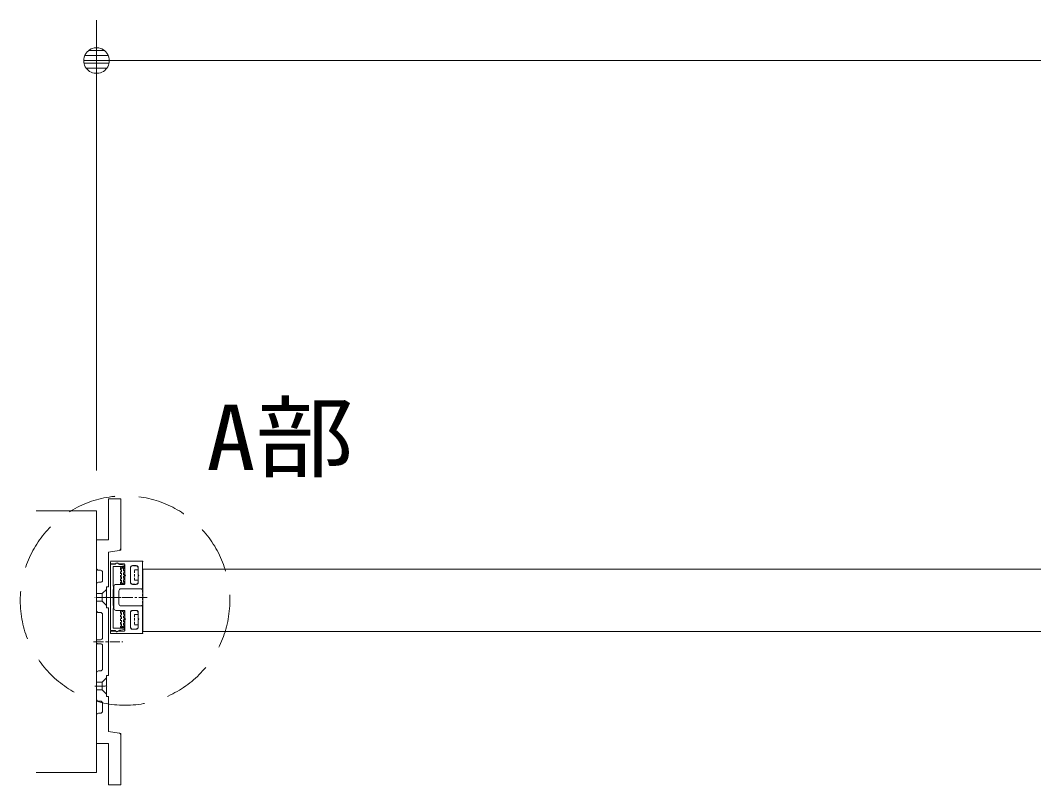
# Model space of a CAD drawing. Units: millimetres, scale not verified. Extents: x -6062 to 6062, y -3045 to 3045.
# Drawn here: x -4760 to -4257, y 1179 to 1558 of the extents above; entities that cross this region are included whole.
import ezdxf
from ezdxf.enums import TextEntityAlignment as Align

# ---------------------------------------------------------------- set-up
doc = ezdxf.new("R2010")
doc.units = ezdxf.units.MM
doc.header["$LTSCALE"] = 20
for name, pattern in [('CHAIN1', [8, 5, -1, 1, -1]), ('DASHED1', [1.8, 1.2, -0.6]), ('DOUBLE_CHAIN1', [8.8, 5, -1, 0.6, -0.6, 0.6, -1])]:
    doc.linetypes.add(name, pattern=pattern)
for name, color, linetype, lineweight in [('0-1_0', 7, 'Continuous', 9), ('0-2_2寸法-1', 7, 'Continuous', 9), ('0-3_2寸法-3', 7, 'Continuous', 9), ('0-4_3一般', 7, 'Continuous', 9)]:
    doc.layers.add(name, color=color, linetype=linetype, lineweight=lineweight)
doc.styles.add('ＭＳ ゴシック', font='')
doc.styles.get('ＭＳ ゴシック').set_extended_font_data('MS Gothic')

# ---------------------------------------------------------------- blocks, each defined once
blk = doc.blocks.new('_Dot')
at = {"layer": '0-1_0'}
for p, q in [((-10, 0), (-20, 0)), ((9.78, 2), (-9.78, 2)), ((7.99, 6), (-7.99, 6)), ((9.16, -3.98), (-9.16, -3.98)), ((6, -7.98), (-6, -7.98))]:
    blk.add_line(p, q, dxfattribs=at)
for points in [[(10, 0), (9.92, 1.25), (9.69, 2.49), (9.3, 3.68), (8.76, 4.82), (8.09, 5.88), (7.29, 6.85), (6.37, 7.71), (5.36, 8.44), (4.26, 9.05), (3.09, 9.51), (1.87, 9.82), (0.63, 9.98), (-0.63, 9.98), (-1.87, 9.82), (-3.09, 9.51), (-4.26, 9.05), (-5.36, 8.44), (-6.37, 7.71), (-7.29, 6.85), (-8.09, 5.88), (-8.76, 4.82), (-9.3, 3.68), (-9.69, 2.49), (-9.92, 1.25), (-10, 0), (0, 0)], [(-10, 0), (-9.92, -1.25), (-9.69, -2.49), (-9.3, -3.68), (-8.76, -4.82), (-8.09, -5.88), (-7.29, -6.85), (-6.37, -7.71), (-5.36, -8.44), (-4.26, -9.05), (-3.09, -9.51), (-1.87, -9.82), (-0.63, -9.98), (0.63, -9.98), (1.87, -9.82), (3.09, -9.51), (4.26, -9.05), (5.36, -8.44), (6.37, -7.71), (7.29, -6.85), (8.09, -5.88), (8.76, -4.82), (9.3, -3.68), (9.69, -2.49), (9.92, -1.25), (10, 0), (0, 0)]]:
    blk.add_lwpolyline(points, close=True, dxfattribs=at)
blk = doc.blocks.new('グループ-8')
at = {"layer": '0-4_3一般', "linetype": 'DASHED1'}
for p, q in [((-58560, 25796.9), (-58242, 25796.9)), ((-58560, 25076.9), (-58560, 25796.9)), ((-58308, 25750.9), (-58342, 25750.9)), ((-58462, 25730.9), (-58462, 25573.9)), ((-58428, 25736.9), (-58456, 25736.9)), ((-58452, 25583.1), (-58452, 25721.7)), ((-58447, 25726.9), (-58446.8, 25726.9)), ((-58446.8, 25726.9), (-58437.2, 25726.9)), ((-58432, 25721.9), (-58432, 25721.7)), ((-58432, 25721.7), (-58432, 25583.1)), ((-58422, 25573.9), (-58422, 25730.9)), ((-58362, 25730.9), (-58362, 25587.9)), ((-58322, 25710.9), (-58308, 25710.9)), ((-58322, 25607.9), (-58322, 25710.9)), ((-58288, 25704.9), (-58288, 25710.9)), ((-58456, 25567.9), (-58428, 25567.9)), ((-58452, 25582.9), (-58452, 25583.1)), ((-58437.2, 25577.9), (-58446.8, 25577.9)), ((-58437, 25577.9), (-58437.2, 25577.9)), ((-58342, 25567.9), (-58308, 25567.9)), ((-58308, 25607.9), (-58322, 25607.9)), ((-58288, 25607.9), (-58308, 25607.9)), ((-58288, 25607.9), (-58288, 25613.9)), ((-58288, 25587.9), (-58288, 25607.9)), ((-58462, 25299.9), (-58462, 25142.9)), ((-58428, 25305.9), (-58456, 25305.9)), ((-58452, 25152.1), (-58452, 25290.7)), ((-58447, 25295.9), (-58446.8, 25295.9)), ((-58446.8, 25295.9), (-58437.2, 25295.9)), ((-58432, 25290.9), (-58432, 25290.7)), ((-58432, 25290.7), (-58432, 25152.1)), ((-58422, 25142.9), (-58422, 25299.9)), ((-58362, 25285.9), (-58362, 25142.9)), ((-58308, 25305.9), (-58342, 25305.9)), ((-58308, 25265.9), (-58322, 25265.9)), ((-58322, 25265.9), (-58322, 25162.9)), ((-58288, 25259.9), (-58288, 25265.9)), ((-58452, 25151.9), (-58452, 25152.1)), ((-58322, 25162.9), (-58308, 25162.9)), ((-58288, 25162.9), (-58308, 25162.9)), ((-58288, 25162.9), (-58288, 25168.9)), ((-58288, 25142.9), (-58288, 25162.9)), ((-58456, 25136.9), (-58428, 25136.9)), ((-58437.2, 25146.9), (-58446.8, 25146.9)), ((-58437, 25146.9), (-58437.2, 25146.9)), ((-58342, 25122.9), (-58308, 25122.9))]:
    blk.add_line(p, q, dxfattribs=at)
at = {"layer": '0-4_3一般'}
for p, q in [((-58560, 25766.9), (-58510, 25766.9)), ((-58560, 25106.9), (-58560, 25766.9)), ((-58554, 25796.9), (-58244, 25796.9)), ((-58495, 25775.5), (-58473.1, 25762.9)), ((-58483.4, 25770.9), (-58426, 25770.9)), ((-58473.1, 25762.9), (-58464, 25762.9)), ((-58460.1, 25762.5), (-58426.8, 25755.8)), ((-58420, 25659.9), (-58420, 25764.9)), ((-58306, 25752.9), (-58344, 25752.9)), ((-58242, 25788.9), (-58242, 25520.9)), ((-58240, 25792.9), (-58240, 25792.3)), ((-58536, 25736.9), (-58536, 25546.9)), ((-58428, 25742.9), (-58530, 25742.9)), ((-58422, 25750), (-58422, 25748.9)), ((-58420, 25659.9), (-58414, 25653.9)), ((-58414, 25653.9), (-58420, 25647.9)), ((-58364, 25585.9), (-58364, 25732.9)), ((-58286, 25659.9), (-58286, 25732.9)), ((-58286, 25659.9), (-58280, 25653.9)), ((-58280, 25653.9), (-58286, 25647.9)), ((-58240, 25716.9), (-42820, 25716.9)), ((-58240, 25096.9), (-58240, 25716.9)), ((-58426, 25565.9), (-58508, 25565.9)), ((-58420, 25571.9), (-58420, 25647.9)), ((-58306, 25565.9), (-58344, 25565.9)), ((-58286, 25585.9), (-58286, 25647.9)), ((-58536, 25546.9), (-58530, 25546.9)), ((-58530, 25516.9), (-58536, 25516.9)), ((-58536, 25516.9), (-58536, 25356.9)), ((-58530, 25546.9), (-58530, 25516.9)), ((-58528, 25327.9), (-58528, 25545.9)), ((-58478, 25371.9), (-58478, 25501.9)), ((-58252, 25521.9), (-58458, 25521.9)), ((-58252, 25520.9), (-58252, 25521.9)), ((-58246, 25516.9), (-58248, 25516.9)), ((-58536, 25356.9), (-58530, 25356.9)), ((-58530, 25356.9), (-58530, 25326.9)), ((-58246, 25356.9), (-58248, 25356.9)), ((-58242, 25084.9), (-58242, 25352.9)), ((-58530, 25326.9), (-58536, 25326.9)), ((-58536, 25326.9), (-58536, 25136.9)), ((-58426, 25307.9), (-58508, 25307.9)), ((-58420, 25301.9), (-58420, 25225.9)), ((-58364, 25287.9), (-58364, 25140.9)), ((-58306, 25307.9), (-58344, 25307.9)), ((-58286, 25287.9), (-58286, 25225.9)), ((-58420, 25225.9), (-58414, 25219.9)), ((-58286, 25225.9), (-58280, 25219.9)), ((-58280, 25219.9), (-58286, 25213.9)), ((-58286, 25213.9), (-58286, 25140.9)), ((-58510, 25106.9), (-58560, 25106.9)), ((-58560, 25102.9), (-58511, 25102.9)), ((-58560, 25082.9), (-58560, 25102.9)), ((-58554, 25076.9), (-58244, 25076.9)), ((-58530, 25130.9), (-58428, 25130.9)), ((-58473.1, 25110.9), (-58495, 25098.2)), ((-58483.4, 25102.9), (-58426, 25102.9)), ((-58464, 25110.9), (-58473.1, 25110.9)), ((-58426.8, 25117.9), (-58460.1, 25111.3)), ((-58422, 25124.9), (-58422, 25123.8)), ((-58306, 25120.9), (-58344, 25120.9)), ((-42820, 25096.9), (-58240, 25096.9)), ((-58240, 25080.9), (-58240, 25081.4))]:
    blk.add_line(p, q, dxfattribs=at)
at = {"layer": '0-4_3一般', "linetype": 'CHAIN1'}
for p, q in [((-58600.4, 25436.9), (-58480.4, 25436.9)), ((-58598.6, 25436.9), (-58198.6, 25436.9)), ((-58569.5, 25436.9), (-58414, 25436.9))]:
    blk.add_line(p, q, dxfattribs=at)
at = {"layer": '0-4_3一般', "linetype": 'DASHED1'}
for points in [[(-58242, 25796.9), (-58242, 25076.9), (-58560, 25076.9)], [(-58452, 25721.7), (-58452, 25721.9), (-58452, 25722.1), (-58451.9, 25722.3), (-58451.9, 25722.5), (-58451.9, 25722.7), (-58451.8, 25722.9), (-58451.8, 25723.1), (-58451.7, 25723.3), (-58451.6, 25723.4), (-58451.5, 25723.6), (-58451.5, 25723.8), (-58451.4, 25724), (-58451.3, 25724.1), (-58451.2, 25724.3), (-58451.1, 25724.5), (-58450.9, 25724.6), (-58450.8, 25724.8), (-58450.7, 25725), (-58450.5, 25725.1), (-58450.4, 25725.3), (-58450.2, 25725.4), (-58450.1, 25725.6), (-58449.9, 25725.7), (-58449.8, 25725.8), (-58449.6, 25725.9), (-58449.4, 25726.1), (-58449.3, 25726.2), (-58449.1, 25726.3), (-58448.9, 25726.4), (-58448.7, 25726.4), (-58448.5, 25726.5), (-58448.4, 25726.6), (-58448.2, 25726.6), (-58448, 25726.7), (-58447.8, 25726.8), (-58447.6, 25726.8), (-58447.4, 25726.8), (-58447.2, 25726.9), (-58447, 25726.9)], [(-58437.2, 25726.9), (-58437, 25726.9), (-58436.8, 25726.8), (-58436.6, 25726.8), (-58436.4, 25726.8), (-58436.2, 25726.7), (-58436, 25726.7), (-58435.8, 25726.6), (-58435.6, 25726.6), (-58435.4, 25726.5), (-58435.3, 25726.4), (-58435.1, 25726.3), (-58434.9, 25726.3), (-58434.7, 25726.2), (-58434.6, 25726), (-58434.4, 25725.9), (-58434.2, 25725.8), (-58434.1, 25725.7), (-58433.9, 25725.6), (-58433.8, 25725.4), (-58433.6, 25725.3), (-58433.5, 25725.1), (-58433.3, 25725), (-58433.2, 25724.8), (-58433.1, 25724.6), (-58432.9, 25724.5), (-58432.8, 25724.3), (-58432.7, 25724.1), (-58432.6, 25724), (-58432.5, 25723.8), (-58432.4, 25723.6), (-58432.4, 25723.4), (-58432.3, 25723.2), (-58432.2, 25723.1), (-58432.2, 25722.9), (-58432.1, 25722.7), (-58432.1, 25722.5), (-58432.1, 25722.3), (-58432, 25722.1), (-58432, 25721.9)], [(-58308, 25710.9), (-58288, 25710.9), (-58288, 25730.9)], [(-58446.8, 25577.9), (-58447, 25577.9), (-58447.2, 25577.9), (-58447.4, 25577.9), (-58447.6, 25578), (-58447.8, 25578), (-58448, 25578.1), (-58448.2, 25578.1), (-58448.4, 25578.2), (-58448.6, 25578.3), (-58448.7, 25578.3), (-58448.9, 25578.4), (-58449.1, 25578.5), (-58449.3, 25578.6), (-58449.4, 25578.7), (-58449.6, 25578.8), (-58449.8, 25579), (-58449.9, 25579.1), (-58450.1, 25579.2), (-58450.2, 25579.4), (-58450.4, 25579.5), (-58450.5, 25579.7), (-58450.7, 25579.8), (-58450.8, 25580), (-58450.9, 25580.1), (-58451.1, 25580.3), (-58451.2, 25580.5), (-58451.3, 25580.6), (-58451.4, 25580.8), (-58451.5, 25581), (-58451.6, 25581.2), (-58451.6, 25581.3), (-58451.7, 25581.5), (-58451.8, 25581.7), (-58451.8, 25581.9), (-58451.9, 25582.1), (-58451.9, 25582.3), (-58451.9, 25582.5), (-58452, 25582.7), (-58452, 25582.9)], [(-58432, 25583.1), (-58432, 25582.9), (-58432, 25582.7), (-58432.1, 25582.5), (-58432.1, 25582.3), (-58432.1, 25582.1), (-58432.2, 25581.9), (-58432.2, 25581.7), (-58432.3, 25581.5), (-58432.4, 25581.3), (-58432.5, 25581.2), (-58432.5, 25581), (-58432.6, 25580.8), (-58432.7, 25580.6), (-58432.8, 25580.5), (-58432.9, 25580.3), (-58433.1, 25580.1), (-58433.2, 25580), (-58433.3, 25579.8), (-58433.5, 25579.6), (-58433.6, 25579.5), (-58433.8, 25579.3), (-58433.9, 25579.2), (-58434.1, 25579.1), (-58434.2, 25578.9), (-58434.4, 25578.8), (-58434.6, 25578.7), (-58434.7, 25578.6), (-58434.9, 25578.5), (-58435.1, 25578.4), (-58435.3, 25578.3), (-58435.5, 25578.2), (-58435.6, 25578.2), (-58435.8, 25578.1), (-58436, 25578.1), (-58436.2, 25578), (-58436.4, 25578), (-58436.6, 25577.9), (-58436.8, 25577.9), (-58437, 25577.9)], [(-58452, 25290.7), (-58452, 25290.9), (-58452, 25291.1), (-58451.9, 25291.3), (-58451.9, 25291.5), (-58451.9, 25291.7), (-58451.8, 25291.9), (-58451.8, 25292.1), (-58451.7, 25292.3), (-58451.6, 25292.4), (-58451.5, 25292.6), (-58451.5, 25292.8), (-58451.4, 25293), (-58451.3, 25293.1), (-58451.2, 25293.3), (-58451.1, 25293.5), (-58450.9, 25293.6), (-58450.8, 25293.8), (-58450.7, 25294), (-58450.5, 25294.1), (-58450.4, 25294.3), (-58450.2, 25294.4), (-58450.1, 25294.6), (-58449.9, 25294.7), (-58449.8, 25294.8), (-58449.6, 25294.9), (-58449.4, 25295.1), (-58449.3, 25295.2), (-58449.1, 25295.3), (-58448.9, 25295.4), (-58448.7, 25295.4), (-58448.5, 25295.5), (-58448.4, 25295.6), (-58448.2, 25295.6), (-58448, 25295.7), (-58447.8, 25295.8), (-58447.6, 25295.8), (-58447.4, 25295.8), (-58447.2, 25295.9), (-58447, 25295.9)], [(-58437.2, 25295.9), (-58437, 25295.9), (-58436.8, 25295.8), (-58436.6, 25295.8), (-58436.4, 25295.8), (-58436.2, 25295.7), (-58436, 25295.7), (-58435.8, 25295.6), (-58435.6, 25295.6), (-58435.4, 25295.5), (-58435.3, 25295.4), (-58435.1, 25295.3), (-58434.9, 25295.3), (-58434.7, 25295.2), (-58434.6, 25295), (-58434.4, 25294.9), (-58434.2, 25294.8), (-58434.1, 25294.7), (-58433.9, 25294.6), (-58433.8, 25294.4), (-58433.6, 25294.3), (-58433.5, 25294.1), (-58433.3, 25294), (-58433.2, 25293.8), (-58433.1, 25293.6), (-58432.9, 25293.5), (-58432.8, 25293.3), (-58432.7, 25293.1), (-58432.6, 25293), (-58432.5, 25292.8), (-58432.4, 25292.6), (-58432.4, 25292.4), (-58432.3, 25292.2), (-58432.2, 25292.1), (-58432.2, 25291.9), (-58432.1, 25291.7), (-58432.1, 25291.5), (-58432.1, 25291.3), (-58432, 25291.1), (-58432, 25290.9)], [(-58308, 25265.9), (-58288, 25265.9), (-58288, 25285.9)], [(-58446.8, 25146.9), (-58447, 25146.9), (-58447.2, 25146.9), (-58447.4, 25146.9), (-58447.6, 25147), (-58447.8, 25147), (-58448, 25147.1), (-58448.2, 25147.1), (-58448.4, 25147.2), (-58448.6, 25147.3), (-58448.7, 25147.3), (-58448.9, 25147.4), (-58449.1, 25147.5), (-58449.3, 25147.6), (-58449.4, 25147.7), (-58449.6, 25147.8), (-58449.8, 25148), (-58449.9, 25148.1), (-58450.1, 25148.2), (-58450.2, 25148.4), (-58450.4, 25148.5), (-58450.5, 25148.7), (-58450.7, 25148.8), (-58450.8, 25149), (-58450.9, 25149.1), (-58451.1, 25149.3), (-58451.2, 25149.5), (-58451.3, 25149.6), (-58451.4, 25149.8), (-58451.5, 25150), (-58451.6, 25150.2), (-58451.6, 25150.3), (-58451.7, 25150.5), (-58451.8, 25150.7), (-58451.8, 25150.9), (-58451.9, 25151.1), (-58451.9, 25151.3), (-58451.9, 25151.5), (-58452, 25151.7), (-58452, 25151.9)], [(-58432, 25152.1), (-58432, 25151.9), (-58432, 25151.7), (-58432.1, 25151.5), (-58432.1, 25151.3), (-58432.1, 25151.1), (-58432.2, 25150.9), (-58432.2, 25150.7), (-58432.3, 25150.5), (-58432.4, 25150.3), (-58432.5, 25150.2), (-58432.5, 25150), (-58432.6, 25149.8), (-58432.7, 25149.6), (-58432.8, 25149.5), (-58432.9, 25149.3), (-58433.1, 25149.1), (-58433.2, 25149), (-58433.3, 25148.8), (-58433.5, 25148.6), (-58433.6, 25148.5), (-58433.8, 25148.3), (-58433.9, 25148.2), (-58434.1, 25148.1), (-58434.2, 25147.9), (-58434.4, 25147.8), (-58434.6, 25147.7), (-58434.7, 25147.6), (-58434.9, 25147.5), (-58435.1, 25147.4), (-58435.3, 25147.3), (-58435.5, 25147.2), (-58435.6, 25147.2), (-58435.8, 25147.1), (-58436, 25147.1), (-58436.2, 25147), (-58436.4, 25147), (-58436.6, 25146.9), (-58436.8, 25146.9), (-58437, 25146.9)]]:
    blk.add_lwpolyline(points, dxfattribs=at)
at = {"layer": '0-4_3一般'}
for points in [[(-58560, 25790.9), (-58560, 25770.9), (-58511, 25770.9)], [(-58252, 25352.9), (-58252, 25351.9), (-58458, 25351.9)], [(-58414, 25219.9), (-58420, 25213.9), (-58420, 25108.9)]]:
    blk.add_lwpolyline(points, dxfattribs=at)
for centre, radius, start, end in [((-58554, 25790.9), 6, 90, 180), ((-58511, 25774.9), 4, 270, 326.25101), ((-58500, 25766.9), 10, 60, 180), ((-58496, 25764.9), 14, 25.37693, 146.25101), ((-58464, 25742.9), 20, 78.69007, 90), ((-58428, 25750), 6, 0, 78.69007), ((-58426, 25764.9), 6, 0, 90), ((-58344, 25732.9), 20, 90, 180), ((-58306, 25732.9), 20, 0, 90), ((-58244, 25792.9), 4, 0, 90), ((-58244, 25792.3), 4, 300, 0), ((-58530, 25736.9), 6, 90, 180), ((-58428, 25748.9), 6, 270, 0), ((-58508, 25545.9), 20, 90, 180), ((-58426, 25571.9), 6, 270, 0), ((-58344, 25585.9), 20, 180, 270), ((-58306, 25585.9), 20, 270, 0), ((-58458, 25501.9), 20, 90, 180), ((-58248, 25520.9), 4, 180, 270), ((-58246, 25520.9), 4, 270, 0), ((-58458, 25371.9), 20, 180, 270), ((-58248, 25352.9), 4, 90, 180), ((-58246, 25352.9), 4, 0, 90), ((-58508, 25327.9), 20, 180, 270), ((-58426, 25301.9), 6, 0, 90), ((-58344, 25287.9), 20, 90, 180), ((-58306, 25287.9), 20, 0, 90), ((-58554, 25082.9), 6, 180, 270), ((-58530, 25136.9), 6, 180, 270), ((-58511, 25098.9), 4, 33.74899, 90), ((-58500, 25106.9), 10, 180, 300), ((-58496, 25108.9), 14, 213.74899, 334.62307), ((-58464, 25130.9), 20, 270, 281.30993), ((-58428, 25124.9), 6, 0, 90), ((-58428, 25123.8), 6, 281.30993, 0), ((-58426, 25108.9), 6, 270, 0), ((-58344, 25140.9), 20, 180, 270), ((-58306, 25140.9), 20, 270, 0), ((-58244, 25080.9), 4, 270, 0), ((-58244, 25081.4), 4, 0, 60)]:
    blk.add_arc(centre, radius, start, end, dxfattribs=at)
at = {"layer": '0-4_3一般', "linetype": 'DASHED1'}
for centre, radius, start, end in [((-58342, 25730.9), 20, 90, 180), ((-58308, 25730.9), 20, 0, 90), ((-58456, 25730.9), 6, 97.23876, 172.76124), ((-58456, 25730.9), 6, 172.76124, 180), ((-58456, 25730.9), 6, 90, 97.23876), ((-58428, 25730.9), 6, 82.76124, 90), ((-58428, 25730.9), 6, 7.23876, 82.76124), ((-58428, 25730.9), 6, 0, 7.23876), ((-58456, 25573.9), 6, 180, 187.23876), ((-58456, 25573.9), 6, 187.23876, 262.76124), ((-58456, 25573.9), 6, 262.76124, 270), ((-58428, 25573.9), 6, 270, 277.23876), ((-58428, 25573.9), 6, 277.23876, 352.76124), ((-58428, 25573.9), 6, 352.76124, 0), ((-58342, 25587.9), 20, 180, 270), ((-58308, 25587.9), 20, 270, 0), ((-58456, 25299.9), 6, 97.23876, 172.76124), ((-58456, 25299.9), 6, 172.76124, 180), ((-58456, 25299.9), 6, 90, 97.23876), ((-58428, 25299.9), 6, 82.76124, 90), ((-58428, 25299.9), 6, 7.23876, 82.76124), ((-58428, 25299.9), 6, 0, 7.23876), ((-58342, 25285.9), 20, 90, 180), ((-58308, 25285.9), 20, 0, 90), ((-58456, 25142.9), 6, 180, 187.23876), ((-58456, 25142.9), 6, 187.23876, 262.76124), ((-58456, 25142.9), 6, 262.76124, 270), ((-58428, 25142.9), 6, 270, 277.23876), ((-58428, 25142.9), 6, 277.23876, 352.76124), ((-58428, 25142.9), 6, 352.76124, 0), ((-58342, 25142.9), 20, 180, 270), ((-58308, 25142.9), 20, 270, 0)]:
    blk.add_arc(centre, radius, start, end, dxfattribs=at)
blk = doc.blocks.new('グループ-27')
at = {"layer": '0-4_3一般'}
for p, q in [((-58580, 26416.9), (-58460, 26416.9)), ((-58580, 26006.9), (-58580, 26416.9)), ((-58460, 25923.8), (-58460, 26416.9)), ((-58700, 26006.9), (-58580, 26006.9)), ((-58700, 25726.9), (-58700, 26006.9)), ((-58476.7, 25904.1), (-58580, 25886.9)), ((-58580, 25540.9), (-58580, 25886.9)), ((-58660, 25706.9), (-58680, 25706.9)), ((-58640, 25606.9), (-58640, 25686.9)), ((-58700, 25306.9), (-58700, 25566.9)), ((-58680, 25586.9), (-58660, 25586.9)), ((-58580, 25540.9), (-58602, 25540.9)), ((-58602, 25540.9), (-58602, 25442.9)), ((-58608, 25436.9), (-58602, 25442.9)), ((-58660, 25286.9), (-58680, 25286.9)), ((-58640, 25036.9), (-58640, 25266.9)), ((-58602, 25332.9), (-58580, 25332.9)), ((-58580, 24660.9), (-58580, 25332.9)), ((-58700, 24986.9), (-58700, 25006.9)), ((-58690, 25016.9), (-58660, 25016.9)), ((-58660, 24976.9), (-58690, 24976.9)), ((-58640, 24726.9), (-58640, 24956.9)), ((-58700, 24426.9), (-58700, 24686.9)), ((-58680, 24706.9), (-58660, 24706.9)), ((-58580, 24660.9), (-58602, 24660.9)), ((-58602, 24550.9), (-58608, 24556.9)), ((-58602, 24550.9), (-58602, 24452.9)), ((-58602, 24452.9), (-58580, 24452.9)), ((-58580, 24106.9), (-58580, 24452.9)), ((-58660, 24406.9), (-58680, 24406.9)), ((-58640, 24306.9), (-58640, 24386.9)), ((-58700, 23986.9), (-58700, 24266.9)), ((-58680, 24286.9), (-58660, 24286.9)), ((-58580, 24106.9), (-58476.7, 24089.7)), ((-58460, 23576.9), (-58460, 24069.9)), ((-58580, 23986.9), (-58700, 23986.9)), ((-58580, 23576.9), (-58580, 23986.9)), ((-58460, 23576.9), (-58580, 23576.9))]:
    blk.add_line(p, q, dxfattribs=at)
at = {"layer": '0-4_3一般', "linetype": 'DOUBLE_CHAIN1'}
for p, q in [((-58476.7, 25904.1), (-58460, 25906.9)), ((-58460, 25923.8), (-58460, 25906.9)), ((-58644, 25398.9), (-58644, 25474.9)), ((-58644, 24518.9), (-58644, 24594.9)), ((-58460, 24086.9), (-58476.7, 24089.7)), ((-58460, 24086.9), (-58460, 24069.9))]:
    blk.add_line(p, q, dxfattribs=at)
at = {"layer": '0-4_3一般', "linetype": 'CHAIN1'}
for p, q in [((-58593.6, 25436.9), (-58715.6, 25436.9)), ((-58729.3, 24996.9), (-58438.5, 24996.9)), ((-58715.6, 24556.9), (-58593.6, 24556.9))]:
    blk.add_line(p, q, dxfattribs=at)
at = {"layer": '0-4_3一般', "linetype": 'DOUBLE_CHAIN1'}
for points in [[(-58602, 25516.9), (-58644, 25474.9), (-58700, 25474.9)], [(-58602, 25356.9), (-58644, 25398.9), (-58700, 25398.9)], [(-58700, 24594.9), (-58644, 24594.9), (-58602, 24636.9)], [(-58700, 24518.9), (-58644, 24518.9), (-58602, 24476.9)]]:
    blk.add_lwpolyline(points, dxfattribs=at)
at = {"layer": '0-4_3一般'}
for points in [[(-58608, 25436.9), (-58602, 25430.9), (-58602, 25332.9)], [(-58602, 24660.9), (-58602, 24562.9), (-58608, 24556.9)]]:
    blk.add_lwpolyline(points, dxfattribs=at)
for centre, radius, start, end in [((-58480, 25923.8), 20, 279.46232, 319.73116), ((-58480, 25923.8), 20, 319.73116, 0), ((-58680, 25726.9), 20, 180, 225), ((-58680, 25726.9), 20, 225, 270), ((-58660, 25686.9), 20, 45, 90), ((-58660, 25686.9), 20, 0, 45), ((-58680, 25566.9), 20, 135, 180), ((-58680, 25566.9), 20, 90, 135), ((-58660, 25606.9), 20, 270, 315), ((-58660, 25606.9), 20, 315, 0), ((-58680, 25306.9), 20, 180, 225), ((-58680, 25306.9), 20, 225, 270), ((-58660, 25266.9), 20, 45, 90), ((-58660, 25266.9), 20, 0, 45), ((-58690, 25006.9), 10, 135, 180), ((-58690, 24986.9), 10, 180, 225), ((-58690, 25006.9), 10, 90, 135), ((-58690, 24986.9), 10, 225, 270), ((-58660, 25036.9), 20, 270, 315), ((-58660, 24956.9), 20, 45, 90), ((-58660, 25036.9), 20, 315, 0), ((-58660, 24956.9), 20, 0, 45), ((-58680, 24686.9), 20, 135, 180), ((-58680, 24686.9), 20, 90, 135), ((-58660, 24726.9), 20, 270, 315), ((-58660, 24726.9), 20, 315, 0), ((-58680, 24426.9), 20, 180, 225), ((-58680, 24426.9), 20, 225, 270), ((-58660, 24386.9), 20, 45, 90), ((-58660, 24386.9), 20, 0, 45), ((-58680, 24266.9), 20, 135, 180), ((-58680, 24266.9), 20, 90, 135), ((-58660, 24306.9), 20, 270, 315), ((-58660, 24306.9), 20, 315, 0), ((-58480, 24069.9), 20, 40.26884, 80.53768), ((-58480, 24069.9), 20, 0, 40.26884)]:
    blk.add_arc(centre, radius, start, end, dxfattribs=at)
blk = doc.blocks.new('グループ-28')
at = {"layer": '0-4_3一般'}
blk.add_lwpolyline([(-59300, 23696.9), (-58700, 23696.9), (-58700, 26296.9), (-59300, 26296.9)], dxfattribs=at)
blk.add_blockref('グループ-27', (0, 0), dxfattribs=at)

msp = doc.modelspace()

# ---------------------------------------------------------------- linework, layer by layer
at = {"layer": '0-2_2寸法-1'}
for p, q in [((-4722.5, 1334.84), (-4722.5, 1558.34)), ((-4709.79, 1538.34), (-1525.21, 1538.34))]:
    msp.add_line(p, q, dxfattribs=at)
at = {"layer": '0-3_2寸法-3', "linetype": 'DASHED1'}
msp.add_circle((-4708.34, 1270.28), 52, dxfattribs=at)

# ---------------------------------------------------------------- block references
at = {"layer": '0-2_2寸法-1', "xscale": 0.6356201, "yscale": 0.6356201, "rotation": 180}
msp.add_blockref('_Dot', (-4722.5, 1538.34), dxfattribs=at)
at = {"layer": '0-4_3一般', "xscale": 0.05, "yscale": 0.05}
for name in ['グループ-28', 'グループ-8']:
    msp.add_blockref(name, (-1787.5, 0), dxfattribs=at)

# ---------------------------------------------------------------- texts
at = {"layer": '0-3_2寸法-3', "style": 'ＭＳ ゴシック', "width": 1.1}
msp.add_text('A部', height=32.55, dxfattribs=at).set_placement((-4668, 1325.27), align=Align.BOTTOM_LEFT)

doc.saveas('drawing.dxf')
